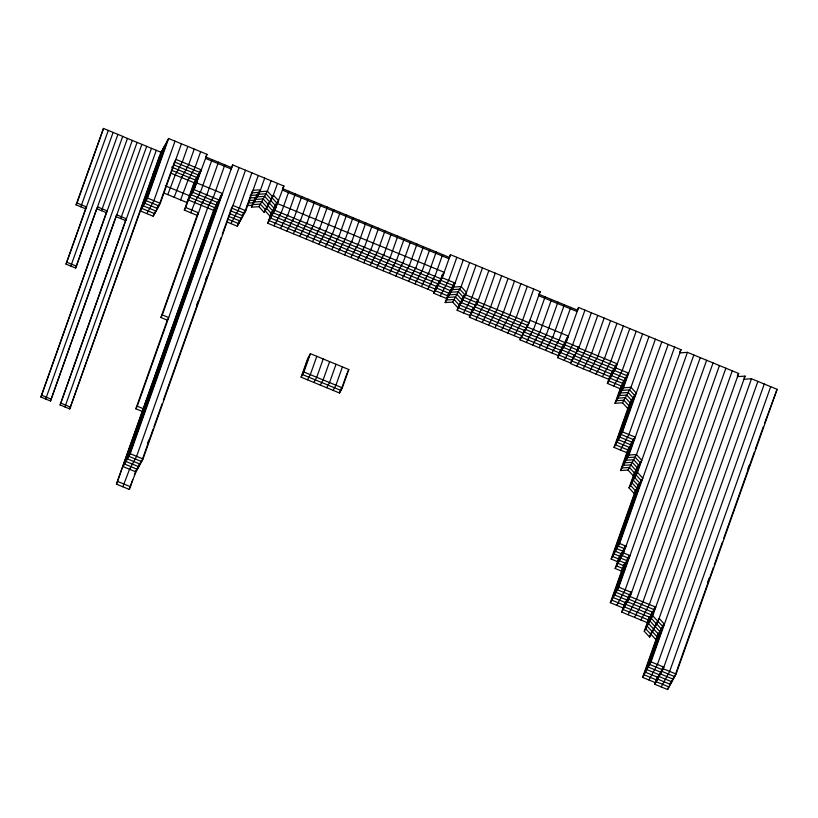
<?xml version="1.0" encoding="UTF-8"?>
<svg xmlns="http://www.w3.org/2000/svg" width="818" height="818" viewBox="0 0 818 818"><rect width="100%" height="100%" fill="white"/><g stroke="black" fill="none" stroke-linecap="round" stroke-linejoin="round"><path stroke-width="1.23" d="M212.046 159.571L200.441 192.271M218.447 162.22L206.852 194.909M224.848 164.858L213.253 197.547M277.65 203.662L444.184 272.302L441.331 278.948L274.797 210.308L283.907 186.034L232.67 164.909L231.228 168.978L205.604 158.416M288.907 191.259L281.208 212.946M295.308 193.897L287.609 215.594M301.709 196.535L294.02 218.232M308.12 199.173L300.421 220.87M314.521 201.811L306.832 223.508M320.932 204.459L313.233 226.146M327.333 207.097L319.634 228.795M333.744 209.735L326.045 231.433M340.145 212.373L332.445 234.071M346.546 215.011L338.856 236.709M352.957 217.66L345.257 239.347M359.358 220.298L351.658 241.985M365.769 222.936L358.069 244.633M372.17 225.574L364.47 247.271M378.57 228.212L370.881 249.909M384.981 230.86L377.282 252.547M391.382 233.498L383.693 255.185M397.793 236.136L390.094 257.834M404.194 238.774L396.495 260.472M410.605 241.412L402.906 263.11M417.006 244.061L409.307 265.748M423.407 246.699L415.718 268.386M429.818 249.337L422.119 271.034M436.219 251.975L428.52 273.672M442.63 254.613L434.931 276.31M471.904 310.012L469.348 317.2L520.596 338.325L529.052 322.813L540.115 291.637L450.442 254.674L449 258.744L282.466 190.103M540.115 291.637L538.663 295.697L577.099 311.546L578.541 307.476L681.026 349.715L637.498 472.385L629.042 487.896L634.339 493.663L642.795 478.152L637.498 472.385M545.105 296.852L533.51 329.552M551.516 299.5L539.911 332.19M557.917 302.139L546.322 334.828M564.318 304.777L552.723 337.476M570.729 307.415L559.123 340.114M76.054 204.827L77.045 203.017L86.647 206.985L85.665 208.784L76.054 204.827L103.497 128.446L122.72 136.371L75.645 268.069L66.033 264.112L86.094 207.578M77.045 203.017L103.497 128.446M108.303 130.43L80.859 206.811M66.033 264.112L113.109 132.404M117.915 134.387L70.839 266.085M75.645 268.069L96.555 209.132M127.475 138.436L101.524 210.666M141.882 144.377L50.511 401.004L40.9 397.037L106.596 211.872M40.9 397.037L132.281 140.41M137.087 142.393L45.706 399.02M50.511 401.004L116.207 215.829M146.688 146.35L120.737 218.58M161.575 151.432L69.724 408.918L60.113 404.961L125.808 219.797M60.113 404.961L151.494 148.334M156.299 150.318L64.919 406.945M69.724 408.918L159.735 155.216M162.976 148.845L141.851 208.396L154.663 213.672L155.512 211.289M164.387 146.269L143.262 205.809L156.074 211.095L157.762 206.33M165.798 143.682L144.674 203.222L157.485 208.508L158.753 204.929M167.209 141.095L146.085 200.645L158.886 205.921L171.146 171.381M181.422 143.794L160.297 203.334L153.252 216.259L140.44 210.983L147.485 198.058L168.62 138.508L207.046 154.346L194.04 189.633L219.653 200.195L222.506 193.539L196.893 182.976M175.021 141.146L153.896 200.696L146.851 213.621M153.252 216.259L154.52 212.69M171.984 168.999L174.52 161.862M175.195 175.113L167.772 194.633M187.833 146.432L182.302 162.025L175.256 174.95M182.015 176.586L174.183 197.271M194.234 149.07L188.702 164.663L181.657 177.588M188.416 179.224L180.584 199.909M200.645 151.708L195.113 167.301L188.068 180.226M184.306 210.114L185.717 207.527L198.529 212.813L197.118 215.39L184.306 210.114L194.04 182.7M185.717 207.527L196.269 177.782M218.283 201.289L215.431 207.946L189.807 197.383L197.158 176.678M219.214 199.817L216.842 205.359L191.218 194.796L198.672 173.784M221.105 196.126L218.253 202.772L192.629 192.22L200.502 170.032M194.04 189.633L200.952 170.134M195.062 201.882L190.717 212.752M160.89 317.507L162.301 314.92L168.702 317.558L167.291 320.145L160.89 317.507L197.823 213.416M162.301 314.92L201.473 204.52M135.849 408.796L137.25 406.209L143.661 408.847L142.25 411.434L135.849 408.796L167.434 319.756M137.25 406.209L207.752 207.496M137.25 468.305L129.264 489.409L116.453 484.133L214.418 208.028M116.453 484.133L215.829 205.441M217.506 202.107L124.561 464.051L137.373 469.327L139.08 464.512M218.621 200.338L125.972 461.464L138.784 466.741L140.062 463.131M220.88 195.349L127.383 458.878L140.195 464.164L141.473 460.554M221.31 195.522L128.794 456.291L141.606 461.577L153.13 429.082M245.482 170.195L143.007 458.99L135.962 471.914L123.16 466.628L130.205 453.714L232.67 164.909M129.806 468.581L122.864 486.771M239.071 167.547L136.606 456.352L129.561 469.276M129.264 489.409L132.669 479.808M134.377 475.002L136.085 470.207M147.455 443.704L148.733 440.094M196.545 305.319L197.833 301.709M205.512 280.053L206.801 276.443M153.988 426.679L162.097 403.816M163.375 400.206L212.046 263.028M212.905 260.615L221.013 237.752M222.291 234.142L231.688 207.67M251.883 172.833L239.377 208.079L230.921 223.59M226.647 221.831L237.322 226.228L238.989 221.525M239.981 220.124L238.733 223.641L228.058 219.244M241.392 217.537L240.144 221.064L228.396 216.218M243.641 212.598L241.555 218.478L229.807 213.641M244.633 211.187L242.966 215.891L230.155 210.615M251.872 192.158L244.367 213.304L231.566 208.028M237.322 226.228L245.778 210.727L258.284 175.471M277.506 183.396L272.691 196.954L264.234 212.455L258.948 206.688L251.423 207.179L253.437 201.525M255.247 197.813L252.834 204.592L260.349 204.101L265.646 209.868M256.647 195.226L254.245 202.005L261.76 201.514L267.057 207.291M257.261 194.899L255.656 199.418L263.171 198.927L268.468 204.704L269.265 202.445M258.672 192.322L257.067 196.841L264.582 196.351L269.879 202.118L270.676 199.858M259.674 190.86L258.478 194.255L265.993 193.764L271.279 199.531L272.087 197.271M251.423 207.179L259.879 191.668L264.695 178.109M271.095 180.747L267.394 191.177L258.948 206.688M264.234 212.455L265.042 210.195M436.669 286.331L434.286 291.873L267.752 223.232L271.811 211.79M438.55 282.639L435.697 289.286L269.163 220.645L273.018 209.797M439.481 281.157L437.109 286.699L270.574 218.058L274.828 206.085M440.892 278.58L438.52 284.122L271.985 215.482L276.443 202.905M442.773 274.879L439.92 281.535L273.396 212.895L277.241 202.046M274.797 210.308L277.639 202.322M301.096 377.17L307.588 358.857L310.411 353.693L348.836 369.531L342.343 387.844L339.521 393.018L301.096 377.17L303.907 372.006L310.411 353.693M308.999 356.27L302.496 374.593L340.932 390.431L347.026 373.253M316.811 356.331L310.319 374.644L307.496 379.818M323.222 358.969L316.719 377.282L313.897 382.456M329.623 361.607L323.12 379.93L320.308 385.094M336.034 364.245L329.531 382.568L326.709 387.732M342.435 366.883L335.932 385.206L333.12 390.37M339.521 393.018L341.147 388.438M433.796 293.273L442.252 277.762L455.053 283.048L446.608 298.55L433.796 293.273L435.912 287.302M437.661 283.754L435.207 290.687L448.008 295.963M439.133 280.993L436.607 288.1L449.419 293.386M439.736 280.697L438.019 285.513L450.83 290.799M442.569 274.081L439.43 282.936L452.242 288.212M442.957 274.388L440.841 280.349L453.653 285.625M442.252 277.762L450.442 254.674M456.843 257.312L448.653 280.4L440.196 295.911M445.176 302.578L453.632 287.067L461.147 286.576L466.444 292.353L457.988 307.854L452.691 302.087L445.176 302.578L448.244 293.928M449.092 292.916L446.587 299.991L454.102 299.5L459.399 305.267M450.646 289.92L447.988 297.404L455.514 296.914L460.8 302.691M452.466 286.177L449.399 294.828L456.914 294.327L462.211 300.104M453.878 283.59L450.81 292.241L458.325 291.75L463.622 297.517M454.471 283.314L452.221 289.654L459.736 289.163L465.033 294.93L464.164 297.374L476.976 302.65M453.632 287.067L463.254 259.95M469.655 262.588L461.147 286.576L452.691 302.087M457.119 310.298L465.575 294.787L478.387 300.073L469.931 315.574L457.119 310.298L459.235 304.316M460.646 301.73L458.53 307.711L471.342 312.987M462.896 296.791L459.941 305.124L472.743 310.411M463.888 295.39L461.342 302.548L474.154 307.824M464.46 295.165L462.753 299.961L475.565 305.237M465.575 294.787L476.056 265.236M482.467 267.875L471.976 297.435L463.52 312.936M473.019 308.263L470.759 314.623L522.007 335.738M473.448 308.437L472.17 312.036L523.408 333.151M475.278 304.654L473.581 309.449L524.819 330.574M477.661 299.327L474.992 306.862L526.23 327.987M478.101 299.48L476.393 304.286L527.641 325.4M469.348 317.2L477.804 301.699L488.867 270.513M495.279 273.151L484.215 304.337L475.759 319.848M501.679 275.789L490.616 306.975L482.16 322.486M508.09 278.437L497.017 309.613L488.571 325.124M514.491 281.075L503.428 312.261L494.972 327.762M520.892 283.713L509.829 314.899L501.373 330.4M527.303 286.351L516.24 317.537L507.784 333.049M533.704 288.989L522.641 320.175L514.185 335.687M560.862 350.135L558.49 355.677L520.054 339.838L520.882 337.497M523.837 331.955L524.686 329.562M565.095 342.374L562.712 347.926L524.287 332.077L525.115 329.746M557.764 357.722L566.209 342.221L579.021 347.497L570.565 363.008L557.764 357.722L560.146 351.004M562.14 346.75L559.164 355.145L571.976 360.421M562.702 346.566L560.575 352.558L573.387 357.834M564.532 342.783L561.986 349.971L574.798 355.257M566.813 337.762L563.398 347.384L576.209 352.67M567.191 338.079L564.809 344.807L577.61 350.084M566.209 342.221L578.541 307.476M584.952 310.114L572.62 344.859L564.164 360.37M573.469 356.229L571.802 360.932L610.228 376.771M574.042 355.994L573.213 358.345L611.639 374.184M577.058 350.278L578.336 346.679M578.684 347.067L577.436 350.595L615.862 366.433M578.847 348.008L617.273 363.846L608.817 379.347L570.391 363.509L578.847 348.008L591.353 312.752M597.754 315.39L585.248 350.646L576.792 366.147M604.165 318.028L591.659 353.284L583.203 368.795M610.565 320.676L598.06 355.922L589.604 371.433M616.976 323.314L604.461 358.57L596.015 374.071M623.377 325.953L610.872 361.208L602.416 376.709M607.375 383.417L615.831 367.916L628.643 373.192L620.187 388.703L607.375 383.417L610.075 375.83M611.895 372.067L608.786 380.84L621.598 386.116M613.306 369.48L610.197 378.253L623.009 383.53M614.298 368.069L611.608 375.666L624.42 380.943M615.974 364.746L613.009 373.08L625.821 378.366M616.118 365.728L614.42 370.503L627.232 375.779M615.831 367.916L629.778 328.591M636.189 331.229L622.232 370.554L613.786 386.055M615.003 403.305L623.459 387.804L630.975 387.313L636.271 393.08L627.815 408.591L622.518 402.814L615.003 403.305L620.954 386.525M623.285 381.352L616.414 400.718L623.93 400.227L629.226 406.004M624.277 379.961L617.825 398.141L625.341 397.65L630.637 403.417M625.688 377.374L619.236 395.554L626.752 395.063L632.038 400.83M627.447 373.795L620.637 392.967L628.163 392.476L633.449 398.254M627.58 374.808L622.048 390.38L629.563 389.889L634.86 395.667M623.459 387.804L642.59 333.877M649.001 336.515L630.975 387.313L622.518 402.814M614.042 447.395L622.498 431.894L635.31 437.17L626.854 452.681L614.042 447.395L629.093 404.992M631.353 400.012L615.453 444.818L628.265 450.094M632.334 398.622L616.864 442.231L629.676 447.507M633.224 397.487L618.275 439.644L631.087 444.92M634.727 394.654L619.686 437.057L632.488 442.344M635.197 394.726L621.087 434.481L633.899 439.757M622.498 431.894L655.402 339.153M661.813 341.791L628.909 434.532L620.453 450.033M620.514 470.544L628.97 455.033L636.486 454.542L641.782 460.319L633.326 475.82L628.03 470.053L620.514 470.544L628.193 448.898M629.175 447.518L621.925 467.957L629.441 467.467L634.737 473.233M631.445 442.528L623.336 465.37L630.852 464.88L636.148 470.657M632.426 441.147L624.747 462.784L632.263 462.293L637.559 468.07M633.827 438.56L626.159 460.207L633.674 459.716L638.96 465.483M634.39 438.387L627.559 457.62L635.075 457.129L640.371 462.896M628.97 455.033L668.214 344.429M674.615 347.077L636.486 454.542L628.03 470.053M629.042 487.896L634.604 472.211M636.394 468.571L630.453 485.309L635.75 491.076M637.856 465.841L631.864 482.722L637.161 488.489M638.838 464.46L633.275 480.135L638.572 485.912M639.819 463.08L634.686 477.559L639.973 483.326M640.76 461.822L636.087 474.972L641.384 480.739M611.148 559.042L619.604 543.53L626.005 546.168L617.549 561.68L611.148 559.042L635.617 490.064M637.294 486.72L612.559 556.455L618.96 559.093M638.858 483.704L613.96 553.868L620.371 556.506M639.686 482.753L615.371 551.281L621.782 553.929M641.251 479.726L616.782 548.704L623.183 551.342M641.649 479.982L618.193 546.117L624.594 548.755M619.604 543.53L687.427 352.353L738.674 373.478L652.713 615.76L644.257 631.261L649.553 637.028L657.999 621.527L745.075 376.116L737.56 376.607M615.136 568.479L623.592 552.978L629.993 555.616L621.537 571.128L615.136 568.479L619.257 556.864M620.801 553.898L616.547 565.903L622.948 568.541M621.782 552.518L617.958 563.316L624.359 565.954M623.193 549.931L619.359 560.729L625.77 563.367M624.891 546.526L620.77 558.142L627.181 560.79M625.453 546.352L622.181 555.565L628.582 558.203M623.592 552.978L693.838 354.992M610.34 602.692L618.797 587.181L631.608 592.467L623.152 607.968L610.34 602.692L623.991 564.226M624.226 564.941L611.752 600.105L624.563 605.381M625.637 562.355L613.163 597.518L625.975 602.805M627.467 558.571L614.574 594.931L627.375 600.218M628.878 555.984L615.974 592.355L628.786 597.631M629.441 555.8L617.385 589.768L630.197 595.044M618.797 587.181L700.239 357.63M706.64 360.278L625.197 589.819L616.752 605.33M621.69 612.089L630.146 596.588L655.76 607.14L647.314 622.651L621.69 612.089L624.86 603.163M626.087 601.077L623.101 609.502L648.715 620.064M627.253 599.195L624.512 606.925L650.126 617.478M629.083 595.412L625.913 604.338L651.537 614.901M630.75 592.12L627.324 601.751L652.948 612.314M631.046 592.641L628.735 599.165L654.359 609.727M630.146 596.588L713.051 362.916M719.451 365.554L636.547 599.226L628.091 614.727M725.863 368.192L642.958 601.864L634.502 617.365M732.263 370.83L649.359 604.502L640.903 620.013M644.257 631.261L649.451 616.629M649.932 616.66L645.668 628.674L650.954 634.451L652.243 630.842M651.834 612.662L647.069 626.097L652.365 631.864L653.643 628.255M652.815 611.281L648.48 623.51L658.776 634.502M654.584 607.702L649.891 620.923L655.187 626.69L656.036 624.287M654.707 608.725L651.302 618.336L656.598 624.114L657.447 621.7M649.553 637.028L650.402 634.625M653.776 629.277L655.054 625.668M642.58 677.365L651.036 661.864L663.848 667.14L655.392 682.641L642.58 677.365L658.326 632.979M658.643 633.48L643.991 674.778L656.803 680.065M660.054 630.893L645.402 672.202L658.214 677.478M661.701 627.631L646.803 669.615L659.615 674.891M663.296 624.523L648.214 667.028L661.026 672.304M663.848 624.349L649.625 664.441L662.437 669.727M651.036 661.864L751.476 378.754L777.1 389.317L676.077 674.042L667.621 689.554L654.809 684.277L657.519 676.65M757.887 381.392L657.437 664.502L648.981 680.003M658.081 676.466L656.22 681.691L669.032 686.967L670.74 682.161M659.339 674.298L657.631 679.104L670.443 684.38L671.721 680.78M660.893 671.292L659.042 676.517L671.854 681.803L673.132 678.194M662.733 667.508L660.453 673.94L673.255 679.216L674.114 676.813M663.286 667.324L661.854 671.353L674.666 676.629L713.46 567.303M654.809 684.277L663.265 668.766L764.288 384.031M770.699 386.679L669.676 671.404L661.22 686.915M667.621 689.554L668.48 687.151M707.785 581.905L709.063 578.295M747.856 468.97L749.135 465.37M714.308 564.901L722.406 542.078M723.685 538.469L754.38 451.965M755.229 449.563L763.327 426.74M764.605 423.131L777.1 389.317M191.248 193.314L188.406 199.97L214.019 210.533L216.872 203.876M189.807 197.383L192.659 190.727M191.218 194.796L194.071 188.15M192.629 192.22L195.482 185.563M194.807 202.608L196.228 199.285M196.218 200.021L197.639 196.698M197.629 197.435L199.05 194.111M199.03 194.858L200.461 191.524M201.208 205.246L202.639 201.923M202.619 202.659L204.05 199.336M204.03 200.083L205.451 196.749M205.441 197.496L206.862 194.173M207.619 207.884L209.04 204.561M209.03 205.308L210.451 201.974M210.43 202.721L211.862 199.398M211.842 200.134L213.273 196.811M267.752 223.232L270.605 216.576M269.163 220.645L272.016 213.999M270.574 218.058L273.427 211.412M271.985 215.482L274.838 208.825M273.396 212.895L276.249 206.238M274.163 225.87L275.584 222.547M275.574 223.283L276.995 219.96M276.975 220.707L278.406 217.373M278.386 218.12L279.817 214.797M279.797 215.533L281.228 212.21M280.564 228.508L281.995 225.185M281.975 225.932L283.406 222.598M283.386 223.345L284.807 220.022M284.797 220.758L285.748 218.539M286.198 218.171L287.629 214.848M286.975 231.146L288.396 227.823M288.376 228.57L289.807 225.236M289.787 225.983L291.218 222.66M291.198 223.396L292.629 220.073M292.609 220.809L294.03 217.486M293.376 233.795L294.807 230.461M294.787 231.208L296.208 227.885M296.198 228.621L297.619 225.298M297.609 226.034L299.03 222.711M299.01 223.457L300.441 220.124M299.787 236.433L301.208 233.11M301.188 233.846L302.139 231.627M302.599 231.259L304.03 227.936M304.01 228.682L305.431 225.349M305.421 226.095L306.842 222.772M306.188 239.071L307.609 235.748M307.599 236.484L309.02 233.161M309.01 233.907L310.431 230.574M310.411 231.32L311.842 227.997M311.822 228.733L313.253 225.41M312.588 241.709L314.02 238.386M314 239.132L315.431 235.799M315.411 236.545L316.832 233.212M316.822 233.958L318.243 230.635M318.233 231.371L319.654 228.048M319 244.347L320.421 241.024M320.411 241.77L321.832 238.437M321.811 239.183L323.243 235.86M323.222 236.596L324.654 233.273M324.634 234.009L326.055 230.686M325.4 246.995L326.832 243.662M326.811 244.408L328.233 241.085M328.222 241.821L329.644 238.498M329.634 239.234L331.055 235.911M331.034 236.658L332.466 233.324M331.811 249.633L333.233 246.31M333.212 247.046L334.644 243.723M334.623 244.459L335.574 242.251M336.034 241.883L337.456 238.549M337.445 239.296L338.867 235.973M338.212 252.271L339.634 248.948M339.623 249.684L341.045 246.361M341.034 247.108L342.456 243.774M342.435 244.521L343.867 241.198M343.846 241.934L345.278 238.611M344.613 254.909L346.045 251.586M346.024 252.322L347.456 248.999M347.435 249.746L348.867 246.412M348.846 247.159L350.268 243.836M350.257 244.572L351.679 241.249M351.024 257.547L351.975 255.339M352.435 254.971L353.857 251.637M353.836 252.384L355.268 249.061M355.247 249.797L356.679 246.474M356.658 247.21L358.09 243.887M357.425 260.196L358.857 256.862M358.836 257.609L360.268 254.286M360.247 255.022L361.668 251.699M361.658 252.435L363.08 249.112M363.059 249.858L364.491 246.525M363.836 262.834L365.257 259.51M365.237 260.247L366.668 256.924M366.648 257.66L368.08 254.337M368.059 255.083L369.491 251.75M369.47 252.496L370.891 249.173M370.237 265.472L371.669 262.149M371.648 262.885L373.069 259.562M373.059 260.308L374.48 256.975M374.47 257.721L375.891 254.388M375.871 255.134L377.303 251.811M376.648 268.11L378.069 264.787M378.049 265.523L379.48 262.2M379.46 262.946L380.891 259.613M380.871 260.359L382.292 257.036M382.282 257.772L383.703 254.449M383.049 270.748L384.47 267.425M384.46 268.171L385.881 264.838M385.871 265.584L387.292 262.261M387.272 262.997L388.703 259.674M388.683 260.41L390.114 257.087M389.45 273.396L390.881 270.063M390.861 270.809L392.292 267.486M392.272 268.222L393.693 264.899M393.683 265.635L395.104 262.312M395.094 263.059L396.515 259.725M395.861 276.034L397.282 272.711M397.272 273.447L398.693 270.124M398.673 270.86L400.104 267.537M400.084 268.284L401.515 264.95M401.495 265.697L402.916 262.374M402.262 278.672L403.693 275.349M403.673 276.085L405.094 272.762M405.084 273.498L406.505 270.175M406.495 270.922L407.916 267.588M407.896 268.335L409.327 265.012M408.673 281.31L410.094 277.987M410.074 278.723L411.505 275.4M411.485 276.147L412.916 272.813M412.896 273.56L414.317 270.237M414.307 270.973L415.728 267.65M415.074 283.948L416.495 280.625M416.485 281.372L417.906 278.038M417.896 278.785L419.317 275.461M419.297 276.198L420.728 272.875M420.708 273.611L422.139 270.288M421.474 286.597L422.906 283.263M422.886 284.01L424.317 280.686M424.297 281.423L425.718 278.1M425.708 278.836L427.129 275.513M427.119 276.259L428.54 272.926M427.886 289.235L429.307 285.901M429.297 286.648L430.718 283.325M430.697 284.061L432.129 280.738M432.108 281.484L433.54 278.151M433.52 278.897L434.951 275.564M520.054 339.838L521.485 336.505M522.896 333.928L521.465 337.251L559.901 353.09L562.753 346.443M524.778 330.227L522.876 334.664L561.301 350.503L563.684 344.961M524.287 332.077L525.708 328.754M527.119 326.167L525.698 329.501L564.123 345.339L566.976 338.683M526.465 342.476L527.886 339.153M527.876 339.889L529.297 336.566M529.277 337.302L530.708 333.979M530.688 334.726L532.119 331.392M532.099 332.139L533.52 328.816M532.866 345.114L534.297 341.791M534.277 342.527L535.698 339.204M535.688 339.951L537.109 336.617M537.099 337.364L538.52 334.041M538.5 334.777L539.931 331.454M539.277 347.752L540.698 344.429M540.678 345.165L542.109 341.842M542.089 342.589L543.52 339.255M543.5 340.002L544.921 336.679M544.911 337.415L546.332 334.092M545.678 350.39L547.099 347.067M547.089 347.814L548.51 344.48M548.5 345.227L549.921 341.904M549.9 342.64L550.851 340.421M551.312 340.053L552.743 336.73M552.078 353.039L553.51 349.705M553.489 350.452L554.921 347.129M554.901 347.865L556.322 344.542M556.312 345.278L557.733 341.955M557.723 342.701L559.144 339.368M160.164 154.019L168.62 138.508M152.946 174.357L154.357 171.77M207.046 154.346L205.635 156.933L231.259 167.496M232.026 207.169L232.966 205.441L245.778 210.727M283.907 186.034L282.496 188.621L449.031 257.261M347.435 372.108L348.836 369.531M679.615 352.302L681.026 349.715M737.263 376.055L738.674 373.478M744.135 377.834L745.075 376.116M657.703 620.974L654.891 626.148L660.177 631.915M658.173 620.116L659.114 618.398L664.41 624.165L655.954 639.676L650.658 633.899L652.069 631.312L657.365 637.089M259.879 191.668L267.394 191.177L272.691 196.954M259.132 192.383L251.617 192.874L253.028 190.287L260.543 189.796L252.087 205.308L247.077 205.635M250.216 195.461L257.731 194.97M250.052 197.956L256.32 197.547M248.652 200.543L254.909 200.134M248.488 203.048L253.498 202.721M679.911 352.844L687.427 352.353M743.961 379.245L751.476 378.754M538.704 294.214L577.13 310.053M122.669 136.453L161.105 152.291M200.103 172.526L174.49 161.964L175.89 159.387L201.514 169.939L194.469 182.864L170.982 173.181M174.142 164.991L198.692 175.113M171.668 167.138L197.291 177.7M171.33 170.164L195.88 180.277M477.804 301.699L529.052 322.813M576.025 353.171L614.461 369.01M165.287 185.778L189.848 195.901L186.995 202.557L163.508 192.874M574.614 355.758L613.05 371.597M147.485 198.058L160.297 203.334M67.025 262.302L76.636 266.259M303.907 372.006L342.343 387.844M41.841 395.319L51.442 399.276M61.053 403.233L70.665 407.2M663.265 668.766L676.077 674.042M130.205 453.714L143.007 458.99M117.864 481.546L130.675 486.822M271.944 197.659L277.241 203.437M652.713 615.76L662.999 626.752M275.83 206.013L270.543 200.246L273.355 195.073L278.652 200.85L270.196 216.351L264.899 210.584L269.132 202.833L274.419 208.6M656.292 623.561L661.588 629.339M267.721 205.41L273.018 211.187M266.31 207.997L271.607 213.774M529.952 320.257L527.099 326.914L565.535 342.752L568.387 336.106L529.952 320.257M97.659 206.954L96.718 208.682L106.32 212.639L107.26 210.921L97.659 206.954M116.872 214.878L115.931 216.606L125.543 220.563L126.483 218.835L116.872 214.878"/></g></svg>
